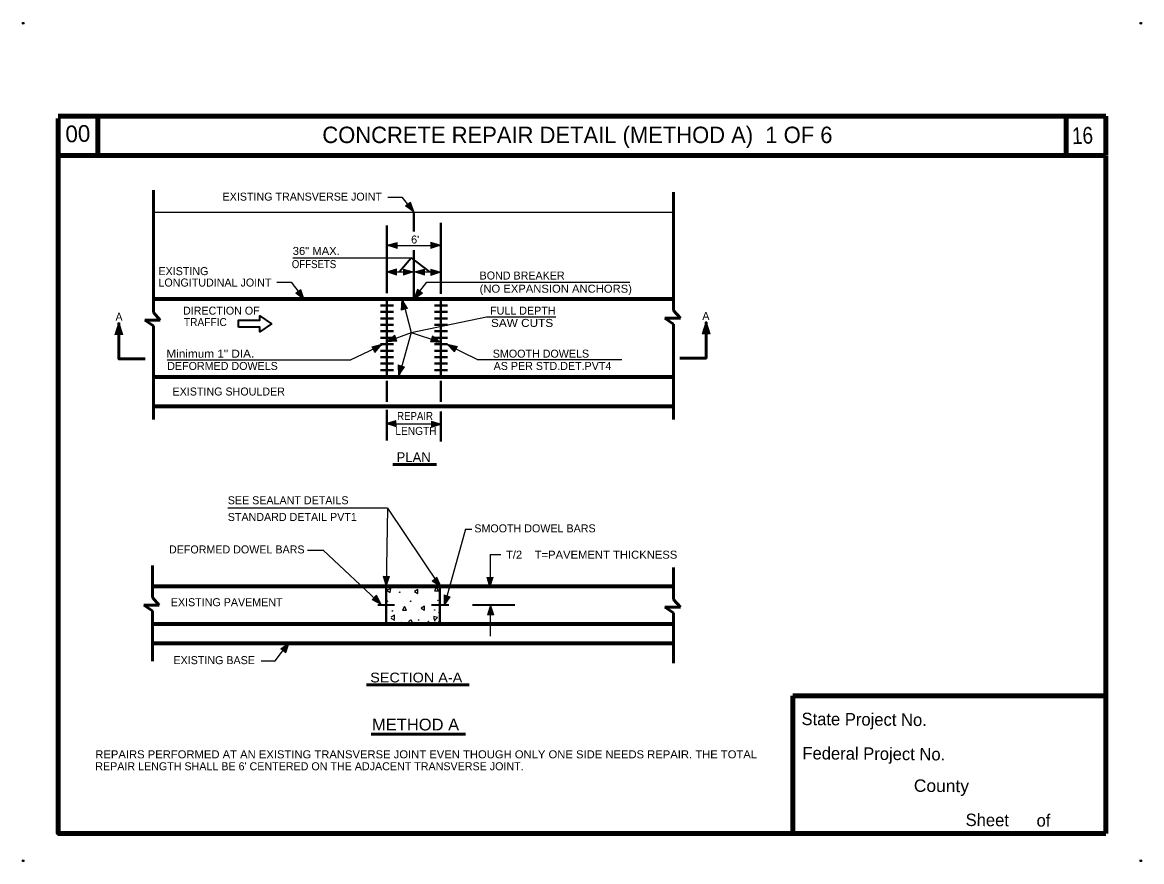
# Model space of a CAD drawing. Extents: x -8731 to -136, y -59183 to -56618.
# Drawn here: x -1731 to -136, y -59183 to -57988 of the extents above; entities that cross this region are included whole.
import ezdxf
from ezdxf.enums import TextEntityAlignment as Align

# ---------------------------------------------------------------- set-up
doc = ezdxf.new("R2010")
doc.units = 0
doc.header["$LTSCALE"] = 4.6
doc.header["$PDMODE"] = 32
doc.header["$PDSIZE"] = 2.3
doc.layers.add('1', color=7, linetype='Continuous', lineweight=25)
doc.layers.add('3', color=7, linetype='Continuous', lineweight=40)

msp = doc.modelspace()

# ---------------------------------------------------------------- hatches: boundary and pattern name
at = {"layer": '1'}
for points in [[(-1172.7, -58258.04), (-1177.86, -58243.72), (-1184.86, -58249.36)], [(-1211.5, -58305.36), (-1197.04, -58310.12), (-1197.16, -58301.12)], [(-1134.62, -58305.08), (-1149.1, -58309.86), (-1148.96, -58300.86)], [(-1212.3, -58343.04), (-1197.84, -58347.82), (-1197.96, -58338.82)], [(-1173.7, -58343.3), (-1188.16, -58348.08), (-1188.04, -58339.08)], [(-1172.56, -58343.3), (-1158.1, -58348.08), (-1158.22, -58339.08)], [(-1134.52, -58343.52), (-1148.98, -58348.3), (-1148.86, -58339.3)], [(-1329.24, -58382.44), (-1334.38, -58368.1), (-1341.4, -58373.72)], [(-1173, -58382.26), (-1167.86, -58367.92), (-1160.84, -58373.56)], [(-1190.22, -58382.72), (-1191.04, -58397.92), (-1182.38, -58395.46)], [(-1593.26, -58414.56), (-1599.22, -58432.64), (-1587.98, -58432.48)], [(-757, -58413.3), (-751.04, -58431.38), (-762.28, -58431.24)], [(-1212.56, -58442.64), (-1200.5, -58433.32), (-1197.62, -58441.86)], [(-1134.54, -58443.56), (-1146.7, -58434.4), (-1149.5, -58442.96)], [(-1218.58, -58446.28), (-1228.54, -58457.8), (-1233.06, -58450.02)], [(-1125.58, -58445.92), (-1115.3, -58457.16), (-1111, -58449.26)], [(-1195, -58490.68), (-1195.3, -58475.46), (-1186.74, -58478.24)], [(-1212.96, -58559.04), (-1198.5, -58563.82), (-1198.62, -58554.82)], [(-1133.68, -58559.8), (-1148.14, -58564.58), (-1148.02, -58555.58)], [(-1212.66, -58791.24), (-1217, -58776.64), (-1208.02, -58777.02)], [(-1134.5, -58791.68), (-1147.3, -58783.44), (-1140.24, -58777.88)], [(-1064.88, -58792.44), (-1060.1, -58777.98), (-1069.1, -58778.12)], [(-1219.5, -58817.04), (-1226.46, -58803.5), (-1232.68, -58810)], [(-1129.9, -58818.2), (-1130.1, -58802.98), (-1121.54, -58805.8)], [(-1064.18, -58817.04), (-1059.4, -58831.52), (-1068.4, -58831.4)], [(-1350.6, -58871.14), (-1355.74, -58885.48), (-1362.76, -58879.84)]]:
    msp.add_hatch(color=256, dxfattribs=at).paths.add_polyline_path(points)

# ---------------------------------------------------------------- linework, layer by layer
at = {"layer": '1', "lineweight": 100}
for p, q in [((-187.54, -58121.3), (-1679.76, -58121.3)), ((-1623.5, -58124.8), (-1623.5, -58177.56)), ((-243.78, -58121.3), (-243.78, -58177.56)), ((-187.54, -58121.3), (-187.54, -58177.56)), ((-243.78, -58177.56), (-1679.76, -58177.56)), ((-187.54, -58177.56), (-243.26, -58177.56)), ((-187.54, -58178.3), (-187.54, -59142.74)), ((-633.26, -58947.04), (-187.54, -58947.04)), ((-633.26, -58947.04), (-633.26, -59142.74)), ((-187.54, -59142.74), (-827.66, -59142.74))]:
    msp.add_line(p, q, dxfattribs=at)
at = {"layer": '1', "lineweight": 53}
for p, q in [((-1544.26, -58227.04), (-1544.26, -58400.92)), ((-803.14, -58229.56), (-803.14, -58398.18)), ((-1534.48, -58411.92), (-1544.26, -58400.92)), ((-793.34, -58409.18), (-803.14, -58398.18)), ((-1556.62, -58411.92), (-1534.48, -58411.92)), ((-1544.26, -58420.18), (-1556.62, -58411.92)), ((-815.5, -58409.18), (-793.34, -58409.18)), ((-803.14, -58417.44), (-815.5, -58409.18)), ((-803.14, -58417.44), (-803.14, -58553.56)), ((-1544.26, -58420.18), (-1544.26, -58553.56)), ((-1545.62, -58761.3), (-1545.62, -58806.68)), ((-803.14, -58764.04), (-803.14, -58809.44)), ((-1535.86, -58817.68), (-1545.62, -58806.68)), ((-793.34, -58820.44), (-803.14, -58809.44)), ((-1558, -58817.68), (-1535.86, -58817.68)), ((-1545.62, -58825.92), (-1558, -58817.68)), ((-1545.62, -58825.92), (-1545.62, -58897.44)), ((-815.5, -58820.44), (-793.34, -58820.44)), ((-803.14, -58828.68), (-815.5, -58820.44)), ((-803.14, -58828.68), (-803.14, -58900.18))]:
    msp.add_line(p, q, dxfattribs=at)
at = {"layer": '1'}
for p, q in [((-1544.26, -58258.3), (-803.14, -58258.3)), ((-1211.44, -58305.8), (-1134.56, -58305.8)), ((-1345.74, -58323.3), (-1177.2, -58323.3)), ((-1211.44, -58343.3), (-1134.56, -58343.3)), ((-1173.18, -58381.52), (-1154.56, -58358.04)), ((-1177.1, -58429.88), (-1210.74, -58442.32)), ((-1177, -58429.56), (-1136.88, -58442.92)), ((-1263.26, -58468.58), (-1218.26, -58447.04)), ((-1082, -58468.58), (-1125.74, -58447.04)), ((-1211.44, -58559.56), (-1134.56, -58559.56)), ((-1210.82, -58679.84), (-1438.26, -58679.84)), ((-1210.82, -58679.84), (-1212.82, -58790.74)), ((-1210.82, -58679.84), (-1135.94, -58790.74)), ((-1099.5, -58709.56), (-1129.5, -58817.04)), ((-1099.5, -58709.56), (-1090.74, -58709.56)), ((-1302.48, -58739.28), (-1219.5, -58817.04)), ((-1064.5, -58745.8), (-1064.5, -58789.56)), ((-1064.5, -58745.8), (-1049.5, -58745.8)), ((-1064.5, -58818.3), (-1064.5, -58862.04)), ((-1206, -58836.22), (-1200.98, -58839.14)), ((-1178.02, -58838.5), (-1181.74, -58842.96)), ((-1180.5, -58842.96), (-1174.78, -58843.98)), ((-1174.78, -58843.98), (-1176.78, -58838.5)), ((-1139.34, -58835.14), (-1144.96, -58833.64)), ((-1144.96, -58834.88), (-1143.46, -58840.5)), ((-1143.46, -58839.24), (-1139.34, -58835.14))]:
    msp.add_line(p, q, dxfattribs=at)
at = {"layer": '1', "lineweight": 35}
for p, q in [((-1176.78, -58323.62), (-1193.46, -58342.96)), ((-1177.2, -58323.3), (-1150.94, -58342.96)), ((-1224.5, -58817.04), (-1200.74, -58817.04)), ((-1148.26, -58817.04), (-1123.26, -58817.04)), ((-1089.5, -58817.04), (-1029.5, -58817.04))]:
    msp.add_line(p, q, dxfattribs=at)
at = {"layer": '1', "lineweight": 60}
msp.add_line((-1236.26, -58382.02), (-1109.74, -58382.02), dxfattribs=at)
at = {"layer": '1', "lineweight": 100}
msp.add_lwpolyline([(-1679.76, -58124.8), (-1679.76, -59142.74), (-189, -59142.74)], dxfattribs=at)
at = {"layer": '1', "lineweight": 13}
for points in [[(-1172.7, -58258.04), (-1177.86, -58243.72), (-1184.86, -58249.36)], [(-1211.5, -58305.36), (-1197.04, -58310.12), (-1197.16, -58301.12)], [(-1134.62, -58305.08), (-1149.1, -58309.86), (-1148.96, -58300.86)], [(-1212.3, -58343.04), (-1197.84, -58347.82), (-1197.96, -58338.82)], [(-1173.7, -58343.3), (-1188.16, -58348.08), (-1188.04, -58339.08)], [(-1172.56, -58343.3), (-1158.1, -58348.08), (-1158.22, -58339.08)], [(-1134.52, -58343.52), (-1148.98, -58348.3), (-1148.86, -58339.3)], [(-1329.24, -58382.44), (-1334.38, -58368.1), (-1341.4, -58373.72)], [(-1173, -58382.26), (-1167.86, -58367.92), (-1160.84, -58373.56)], [(-1190.22, -58382.72), (-1191.04, -58397.92), (-1182.38, -58395.46)], [(-1593.26, -58414.56), (-1599.22, -58432.64), (-1587.98, -58432.48)], [(-757, -58413.3), (-751.04, -58431.38), (-762.28, -58431.24)], [(-1212.56, -58442.64), (-1200.5, -58433.32), (-1197.62, -58441.86)], [(-1134.54, -58443.56), (-1146.7, -58434.4), (-1149.5, -58442.96)], [(-1218.58, -58446.28), (-1228.54, -58457.8), (-1233.06, -58450.02)], [(-1125.58, -58445.92), (-1115.3, -58457.16), (-1111, -58449.26)], [(-1195, -58490.68), (-1195.3, -58475.46), (-1186.74, -58478.24)], [(-1212.96, -58559.04), (-1198.5, -58563.82), (-1198.62, -58554.82)], [(-1133.68, -58559.8), (-1148.14, -58564.58), (-1148.02, -58555.58)], [(-1212.66, -58791.24), (-1217, -58776.64), (-1208.02, -58777.02)], [(-1134.5, -58791.68), (-1147.3, -58783.44), (-1140.24, -58777.88)], [(-1064.88, -58792.44), (-1060.1, -58777.98), (-1069.1, -58778.12)], [(-1219.5, -58817.04), (-1226.46, -58803.5), (-1232.68, -58810)], [(-1129.9, -58818.2), (-1130.1, -58802.98), (-1121.54, -58805.8)], [(-1064.18, -58817.04), (-1059.4, -58831.52), (-1068.4, -58831.4)], [(-1350.6, -58871.14), (-1355.74, -58885.48), (-1362.76, -58879.84)]]:
    msp.add_lwpolyline(points, close=True, dxfattribs=at)
at = {"layer": '1'}
for points in [[(-1189.5, -58382.02), (-1177, -58429.56), (-1194.5, -58492.54)], [(-1177, -58429.56), (-1069.5, -58407.04), (-970.74, -58407.04)], [(-1200.98, -58837.88), (-1200.98, -58832.06), (-1206, -58834.96)]]:
    msp.add_lwpolyline(points, dxfattribs=at)
at = {"layer": '1', "lineweight": 53}
for points in [[(-1555.74, -58467.04), (-1593.26, -58467.04), (-1593.26, -58415.8)], [(-794.5, -58465.8), (-757, -58465.8), (-757, -58414.56)]]:
    msp.add_lwpolyline(points, dxfattribs=at)
at = {"layer": '1', "lineweight": 35}
msp.add_lwpolyline([(-1422.8, -58422), (-1422.8, -58412.08), (-1392.38, -58412.08), (-1392.38, -58405.58), (-1376.18, -58417.04), (-1392.38, -58428.5), (-1392.38, -58422)], close=True, dxfattribs=at)
at = {"layer": '1'}
for points in [[(-1207.06, -58799.9), (-1206.04, -58794.18), (-1211.52, -58796.16)], [(-1167.42, -58801.28), (-1167.42, -58795.44), (-1172.44, -58798.36)], [(-1138.1, -58797.14), (-1141, -58792.08), (-1143.92, -58797.1)], [(-1183.46, -58824.64), (-1186.36, -58819.6), (-1189.28, -58824.64)], [(-1157.96, -58825.04), (-1157.96, -58819.22), (-1163, -58822.12)]]:
    msp.add_lwpolyline(points, close=True, dxfattribs=at)
for centre in [(-1193.308, -58799.278), (-1211.161, -58812.103), (-1177.693, -58812.103), (-1138.644, -58810.989), (-1203.661, -58825.853), (-1143.661, -58824.603), (-1137.411, -58828.353), (-1207.411, -58843.353), (-1191.161, -58842.103), (-1166.533, -58838.878), (-1152.411, -58840.853), (-1137.411, -58840.853)]:
    msp.add_circle(centre, 0.324, dxfattribs=at)
for p in [(-1729.7, -57989.1), (-137.6, -57989.1), (-1729.7, -59181.7), (-137.6, -59181.7)]:
    msp.add_point(p, dxfattribs=at)
at = {"layer": '3', "lineweight": 25}
for p, q in [((-1210.1, -58236.56), (-1190.1, -58236.56)), ((-1190.1, -58236.56), (-1173.18, -58258.3)), ((-1368.26, -58358.04), (-1347.9, -58358.04)), ((-1347.9, -58358.04), (-1330.86, -58379.92)), ((-1154.56, -58358.04), (-865.74, -58358.04)), ((-1524.5, -58468.58), (-1262.9, -58468.58)), ((-877, -58468.58), (-1082.92, -58468.58)), ((-1324.5, -58739.28), (-1302.48, -58739.28)), ((-1370.74, -58896.78), (-1351.06, -58871.46)), ((-1390.74, -58896.78), (-1370.4, -58896.78))]:
    msp.add_line(p, q, dxfattribs=at)
at = {"layer": '3'}
for p, q in [((-1173.18, -58258.3), (-1173.18, -58285.8)), ((-1134.56, -58273.3), (-1134.56, -58374.56)), ((-1211.44, -58277.04), (-1211.44, -58373.3)), ((-1173.18, -58312.04), (-1173.18, -58382.02)), ((-1211.44, -58381.68), (-1211.44, -58492.54)), ((-1134.56, -58382.04), (-1134.56, -58492.54)), ((-1220.66, -58390.9), (-1202.22, -58390.9)), ((-1220.66, -58400.12), (-1202.22, -58400.12)), ((-1143.78, -58390.9), (-1125.34, -58390.9)), ((-1143.78, -58400.12), (-1125.34, -58400.12)), ((-1220.66, -58409.32), (-1202.22, -58409.32)), ((-1220.66, -58418.52), (-1202.22, -58418.52)), ((-1143.78, -58409.32), (-1125.34, -58409.32)), ((-1143.78, -58418.52), (-1125.34, -58418.52)), ((-1220.66, -58427.74), (-1202.22, -58427.74)), ((-1143.78, -58427.74), (-1125.34, -58427.74)), ((-1220.66, -58436.96), (-1202.22, -58436.96)), ((-1220.66, -58446.16), (-1202.22, -58446.16)), ((-1143.78, -58436.96), (-1125.34, -58436.96)), ((-1143.78, -58446.16), (-1125.34, -58446.16)), ((-1220.66, -58455.38), (-1202.22, -58455.38)), ((-1220.66, -58464.6), (-1202.22, -58464.6)), ((-1143.78, -58455.38), (-1125.34, -58455.38)), ((-1143.78, -58464.6), (-1125.34, -58464.6)), ((-1220.66, -58473.8), (-1202.22, -58473.8)), ((-1143.78, -58473.8), (-1125.34, -58473.8)), ((-1220.66, -58483.02), (-1202.22, -58483.02)), ((-1211.44, -58498.3), (-1211.44, -58528.3)), ((-1143.78, -58483.02), (-1125.34, -58483.02)), ((-1134.56, -58498.3), (-1134.56, -58528.3)), ((-1211.44, -58539.56), (-1211.44, -58583.3)), ((-1134.56, -58542.04), (-1134.56, -58584.56)), ((-1212.82, -58790.74), (-1212.82, -58844.2)), ((-1135.94, -58790.74), (-1135.94, -58844.2))]:
    msp.add_line(p, q, dxfattribs=at)
at = {"layer": '3', "lineweight": 70}
for p, q in [((-1544.26, -58381.68), (-803.14, -58381.68)), ((-1544.26, -58492.54), (-803.14, -58492.54)), ((-1544.26, -58534.3), (-803.14, -58534.3)), ((-1545.62, -58790.74), (-803.14, -58790.74)), ((-1545.62, -58844.2), (-803.14, -58844.2)), ((-1545.62, -58871.7), (-803.14, -58871.7))]:
    msp.add_line(p, q, dxfattribs=at)
at = {"layer": '3', "lineweight": 53}
for p, q in [((-1202.92, -58617.62), (-1140.74, -58617.62)), ((-1240.42, -58931.36), (-1094.5, -58931.36)), ((-1234.16, -59001.36), (-1099.5, -59001.36))]:
    msp.add_line(p, q, dxfattribs=at)

# ---------------------------------------------------------------- texts
at = {"layer": '1'}
for s, height, rotation, p in [('00', 23.78, 2.121, (-1669.06, -58158.94)), ('State Project No.', 17.66, 359.537, (-620.98, -58988.44)), ('Federal Project No.', 17.66, 359.537, (-619.72, -59037.18)), ('Sheet      of', 17.66, 359.537, (-387.22, -59132.18))]:
    msp.add_text(s, height=height, rotation=rotation, dxfattribs=at).set_placement(p)
for s, height, rotation, width, p in [('16', 23.78, 2.121, 0.85, (-235.3, -58161.44)), ('County', 17.66, 359.537, 1.05, (-460.98, -59083.44))]:
    msp.add_text(s, height=height, rotation=rotation, dxfattribs=dict(at, width=width)).set_placement(p)
at = {"layer": '3'}
msp.add_text('CONCRETE REPAIR DETAIL (METHOD A)  1 OF 6', height=23.4, dxfattribs=at).set_placement((-940.19, -58159.78), align=Align.CENTER)
for s, height, p in [('EXISTING TRANSVERSE JOINT', 11.4, (-1445.66, -58241.72)), ("6'", 11.4, (-1177.02, -58302.82)), ('EXISTING', 11.4, (-1537.02, -58347.82)), ('LONGITUDINAL JOINT', 11.4, (-1537.02, -58364.06)), ('BOND BREAKER', 11.4, (-1079.52, -58354.06)), ('A', 11.4, (-1598.26, -58412.82)), ('DIRECTION OF', 11.4, (-1502.02, -58404.06)), ('FULL DEPTH', 11.4, (-1064.52, -58404.06)), ('A', 11.4, (-762.26, -58411.56)), ('SMOOTH DOWELS', 11.4, (-1060.76, -58465.32)), ('DEFORMED DOWELS', 11.4, (-1524.52, -58482.82)), ('AS PER STD.DET.PVT4', 11.4, (-1059.52, -58482.82)), ('EXISTING SHOULDER', 11.4, (-1516.92, -58519.22)), ('PLAN', 13.95, (-1197.82, -58613.96)), ('SEE SEALANT DETAILS', 11.4, (-1438.26, -58674.06)), ('STANDARD DETAIL PVT1', 11.4, (-1438.26, -58697.82)), ('SMOOTH DOWEL BARS', 11.4, (-1087.02, -58714.06)), ('DEFORMED DOWEL BARS', 11.4, (-1522.02, -58744.06)), ('EXISTING PAVEMENT', 11.4, (-1519.42, -58819.22)), ('EXISTING BASE', 11.4, (-1515.66, -58901.72)), ("REPAIR LENGTH SHALL BE 6' CENTERED ON THE ADJACENT TRANSVERSE JOINT.", 11.4, (-1627.02, -59052.82))]:
    msp.add_text(s, height=height, dxfattribs=at).set_placement(p)
for s, height, width, p in [('36" MAX.', 11.4, 1.05, (-1345.76, -58319.06)), ('OFFSETS', 11.4, 0.9, (-1347.02, -58337.82)), ('(NO EXPANSION ANCHORS)', 11.4, 1.05, (-1079.52, -58372.82)), ('TRAFFIC', 11.4, 0.95, (-1500.76, -58420.32)), ('SAW CUTS', 11.4, 1.1, (-1063.26, -58421.56)), ('Minimum 1" DIA.', 11.4, 1.1, (-1525.76, -58465.32)), ('REPAIR', 11.4, 0.9, (-1197.02, -58554.06)), ('LENGTH', 11.4, 0.95, (-1199.52, -58575.32)), ('T/2    T=PAVEMENT THICKNESS', 11.4, 1.05, (-1042.02, -58751.56)), ('SECTION A-A', 13.95, 1.1, (-1235.32, -58927.72)), ('METHOD A', 16.74, 1.05, (-1232.74, -58996.1)), ('REPAIRS PERFORMED AT AN EXISTING TRANSVERSE JOINT EVEN THOUGH ONLY ONE SIDE NEEDS REPAIR. THE TOTAL', 11.4, 1.05, (-1627.02, -59035.8))]:
    msp.add_text(s, height=height, dxfattribs=dict(at, width=width)).set_placement(p)

doc.saveas('drawing.dxf')
